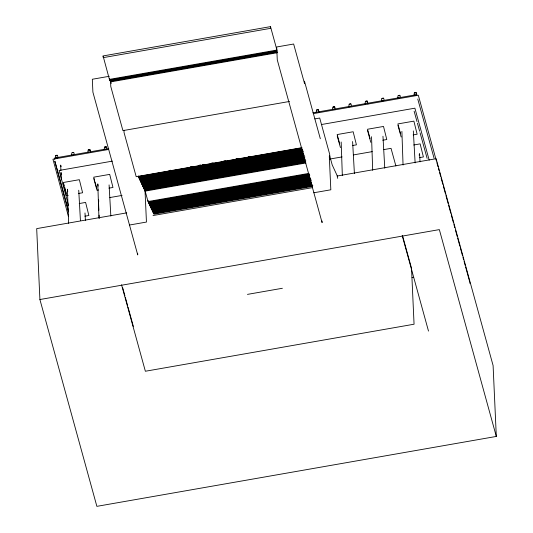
<?xml version="1.0" encoding="UTF-8"?>
<svg xmlns="http://www.w3.org/2000/svg" width="533" height="533" viewBox="0 0 533 533"><rect width="100%" height="100%" fill="white"/><g stroke="black" fill="none" stroke-linecap="round" stroke-linejoin="round"><path stroke-width="0.8" d="M55.272 158.214L55.499 155.629L57.464 155.283L57.864 156.755M87.892 152.505L88.118 149.92L90.077 149.573L90.723 152.505M104.202 149.653L104.428 147.061L106.387 146.722L106.793 148.187M316.209 112.543L316.442 109.951L318.401 109.611L319.04 112.536M332.519 109.685L332.745 107.1L334.711 106.753L335.11 108.219M365.138 103.975L365.365 101.39L367.324 101.043L367.97 103.975M381.448 101.123L381.675 98.532L383.633 98.192L384.04 99.658M419.125 155.116L419.584 153.664L420.044 161.859M109.265 76.292L92.316 79.257L92.902 92.156L137.727 254.901L137.647 253.268M276.827 50.075L109.405 79.384L103.249 56.591M277.12 50.708L109.698 80.017L109.358 78.351M276.594 51.481L109.991 80.65L109.651 78.984M277.706 51.974L110.284 81.282L109.945 79.617M277.18 52.747L110.578 81.915L110.238 80.25M289.526 101.457L122.923 130.618L110.791 86.566L110.531 80.883M57.071 155.216L56.038 155.396L56.058 155.896L57.091 155.716M72.348 152.545L73.381 152.365M105.994 146.655L104.961 146.835L104.988 147.328L106.02 147.148M334.318 106.687L333.285 106.867L333.305 107.366L334.338 107.186M349.595 104.015L350.627 103.835M383.24 98.125L382.214 98.305L382.234 98.798M398.517 95.447L399.55 95.267L399.763 96.04M108.785 148.547L54.679 158.015L54.746 159.394M312.904 112.816L417.013 94.594M56.545 157.995L57.817 157.768M73.487 155.03L71.582 155.363L71.808 152.771L73.767 152.431L74.174 153.897M104.834 149.54L106.747 149.207M333.158 109.571L335.064 109.238M350.741 106.493L348.829 106.833L349.055 104.241L351.014 103.902L351.42 105.367M382.081 101.01L383.354 100.79M399.03 98.045L397.758 98.265L397.984 95.68L399.943 95.334L400.35 96.806M416.606 94.967L414.061 95.414L414.294 92.822L416.253 92.482L416.653 93.948M108.652 149.46L52.947 159.214L68.471 216.465M313.457 113.609L418.312 95.254L436.447 161.086M314.87 118.886L319.713 118.04L329.674 154.217L329.78 156.535M112.41 161.126L59.123 170.453L68.59 205.685M321.439 124.535L414.887 108.179L429.198 160.14M169.054 170.52L170.687 170.234M190.288 166.802L191.92 166.516M199.269 165.23L200.901 164.944M202.54 164.657L204.172 164.371M211.521 163.085L213.153 162.798M223.773 160.939L225.406 160.653M236.019 158.794L237.651 158.508M248.271 156.649L249.904 156.362M301.991 147.668L136.201 176.689L124.069 132.637L123.962 130.199M138.314 176.583L301.651 147.994M301.938 148.627L138.607 177.216L138.287 176.07M302.231 149.253L138.9 177.849L138.56 176.183M302.524 149.886L139.193 178.482L138.873 177.336M302.817 150.519L139.486 179.115L139.146 177.449M303.11 151.152L139.779 179.748L139.439 178.082M303.404 151.785L140.066 180.381L139.733 178.715M302.884 152.565L140.359 181.013L140.019 179.348M303.177 153.198L140.652 181.646L140.312 179.981M303.464 153.83L140.945 182.279L140.632 181.127M68.224 195.285L66.625 195.564L63.42 183.945M78.611 193.466L82.608 192.766L79.344 179.688L63.354 182.486L64.213 185.591M98.578 189.975L96.979 190.254L93.781 178.628M108.972 188.156L112.969 187.456L109.698 174.378L93.715 177.176L94.568 180.274M352.426 145.536L356.424 144.836L353.159 131.758L337.169 134.556L339.734 143.857M382.787 140.226L386.785 139.526L383.513 126.448L367.53 129.246L370.089 138.54M413.142 134.909L417.139 134.209L413.875 121.131L397.885 123.929L399.377 129.352M303.757 154.463L141.238 182.912L140.899 181.247M304.05 155.096L141.531 183.545L141.192 181.88M304.343 155.729L141.825 184.178L141.485 182.513M303.823 156.502L142.118 184.811L141.778 183.145M304.929 156.995L142.411 185.444L142.098 184.291M304.41 157.768L142.704 186.077L142.364 184.411M304.703 158.401L142.997 186.71L142.657 185.044M304.989 159.034L143.29 187.343L142.951 185.677M305.282 159.667L143.584 187.976L143.244 186.31M304.763 160.446L143.877 188.609L143.537 186.943M305.869 160.933L144.17 189.242L143.85 188.089M305.349 161.712L144.463 189.875L144.123 188.209M305.642 162.345L144.756 190.508L144.416 188.842M305.935 162.978L145.049 191.14L144.729 189.988M109.825 197.563L122.064 195.418M329.814 159.054L342.053 156.909M353.486 154.91L372.254 151.625M383.687 149.626L391.029 148.341L395.892 165.996M79.21 203.546L85.606 202.427L88.871 215.505L84.874 216.205M413.741 144.989L420.137 143.87L423.402 156.949L419.404 157.648M308.913 173.372L148.027 201.534L145.023 190.621M309.207 174.005L148.321 202.167L147.981 200.501M309.5 174.637L148.614 202.8L148.274 201.134M309.793 175.27L148.907 203.433L148.567 201.767M309.267 176.043L149.2 204.066L148.86 202.4M309.56 176.676L149.493 204.699L149.173 203.546M309.853 177.309L149.786 205.332L149.447 203.666M310.146 177.942L150.079 205.965L149.74 204.299M310.439 178.575L150.373 206.597L150.053 205.445M310.732 179.208L150.666 207.23L150.326 205.565M311.025 179.841L150.952 207.857L150.639 206.711M126.741 212.86L36.69 228.624L39.908 299.526L96.873 506.35L496.31 436.434L493.092 365.525L436.127 158.701L337.069 176.043M311.319 180.474L151.245 208.49L150.906 206.831M310.792 181.247L151.539 209.123L151.199 207.464M311.085 181.88L151.832 209.755L151.492 208.097M311.379 182.513L152.125 210.388L151.785 208.729M152.418 211.021L311.672 183.145M311.145 183.925L152.711 211.654L152.398 210.508M312.258 184.411L153.004 212.287L152.665 210.628M311.732 185.191L153.297 212.92L152.958 211.261M312.844 185.677L153.591 213.553L153.277 212.407M312.318 186.457L153.884 214.186L153.544 212.527M153.024 215.545L312.278 187.669M129.499 225.026L146.448 222.061L145.003 190.108M313.87 192.753L330.826 189.788L329.301 156.309M39.908 299.526L439.345 229.61L496.31 436.434M247.459 294.383L282.383 288.273M412.029 277.606L413.668 277.32M337.436 176.236L332.206 164.897L329.627 155.549M436.887 162.692L437.993 166.709M438.432 168.315L439.099 170.72M439.538 172.326L440.644 176.343M441.091 177.949L442.856 184.371M443.303 185.977L445.508 194.005M445.954 195.611L448.166 203.633M448.606 205.238L450.818 213.267M451.258 214.872L453.47 222.901M453.916 224.506L454.796 227.718M455.462 230.129L457.227 236.552M457.674 238.158L459.886 246.186M460.325 247.792L462.537 255.82M462.977 257.426L463.643 259.831M464.083 261.436L465.189 265.454M465.635 267.06L469.613 281.511M417.772 99.058L434.075 158.254M414.121 111.184L416.986 121.584M417.426 123.183L419.631 131.185M420.071 132.784L427.12 158.381M399.81 130.905L400.45 133.23M397.951 125.388L401.156 137.008M366.957 101.477L367.17 102.249L366.937 100.977L365.905 101.157L365.924 101.656M402.482 235.466L411.523 268.292L414.061 324.217L145.369 371.248L121.551 284.775M402.195 235.566L428.499 331.086M367.597 130.698L370.795 142.324M337.236 136.015L340.44 147.634M337.289 176.816L337.715 178.375M318.221 110.318L318.008 109.545L316.975 109.725L317.002 110.218M304.463 81.163L320.32 138.733M304.583 83.734L293.643 44.019L276.687 46.984L277.273 59.883L322.099 222.627L322.025 220.975M270.671 27.283L276.8 49.562M110.364 80.263L111.237 83.441M94.994 181.826L96.7 188.022M98.838 201.168L98.392 199.562L98.878 210.255M122.717 287.86L124.929 295.888M125.368 297.494L127.58 305.516M128.02 307.121L133.33 326.389M61.115 166.702L60.675 165.097L60.922 170.547M61.668 174.884L61.009 172.485L61.315 179.288M64.64 187.136L66.345 193.332M68.484 210.735L54.826 161.139L68.537 211.934M98.125 186.097L97.786 183.892L98.958 218.01M67.771 191.414L67.425 189.208L68.604 223.32M413.322 130.925L415.12 162.878M382.96 136.241L384.766 168.195M352.599 141.551L354.405 173.505M109.085 184.918L110.844 216.098M84.994 212.973L85.407 220.356M78.731 190.234L80.436 220.589M469.833 282.31L469.879 283.363M416.093 93.681L415.86 92.416L414.827 92.595L414.854 93.088M334.531 107.459L334.551 107.959M152.078 209.362L152.105 209.875M99.105 215.185L99.251 218.477M89.897 150.279L89.924 150.779L89.691 149.507L88.658 149.686L88.678 150.186M401.895 131.398L403.055 165.023M371.541 136.714L372.694 170.333M341.18 142.025L342.339 175.65M270.378 26.65L102.956 55.958L102.982 56.471L103.295 57.617L270.717 28.316L270.378 26.65"/></g></svg>
